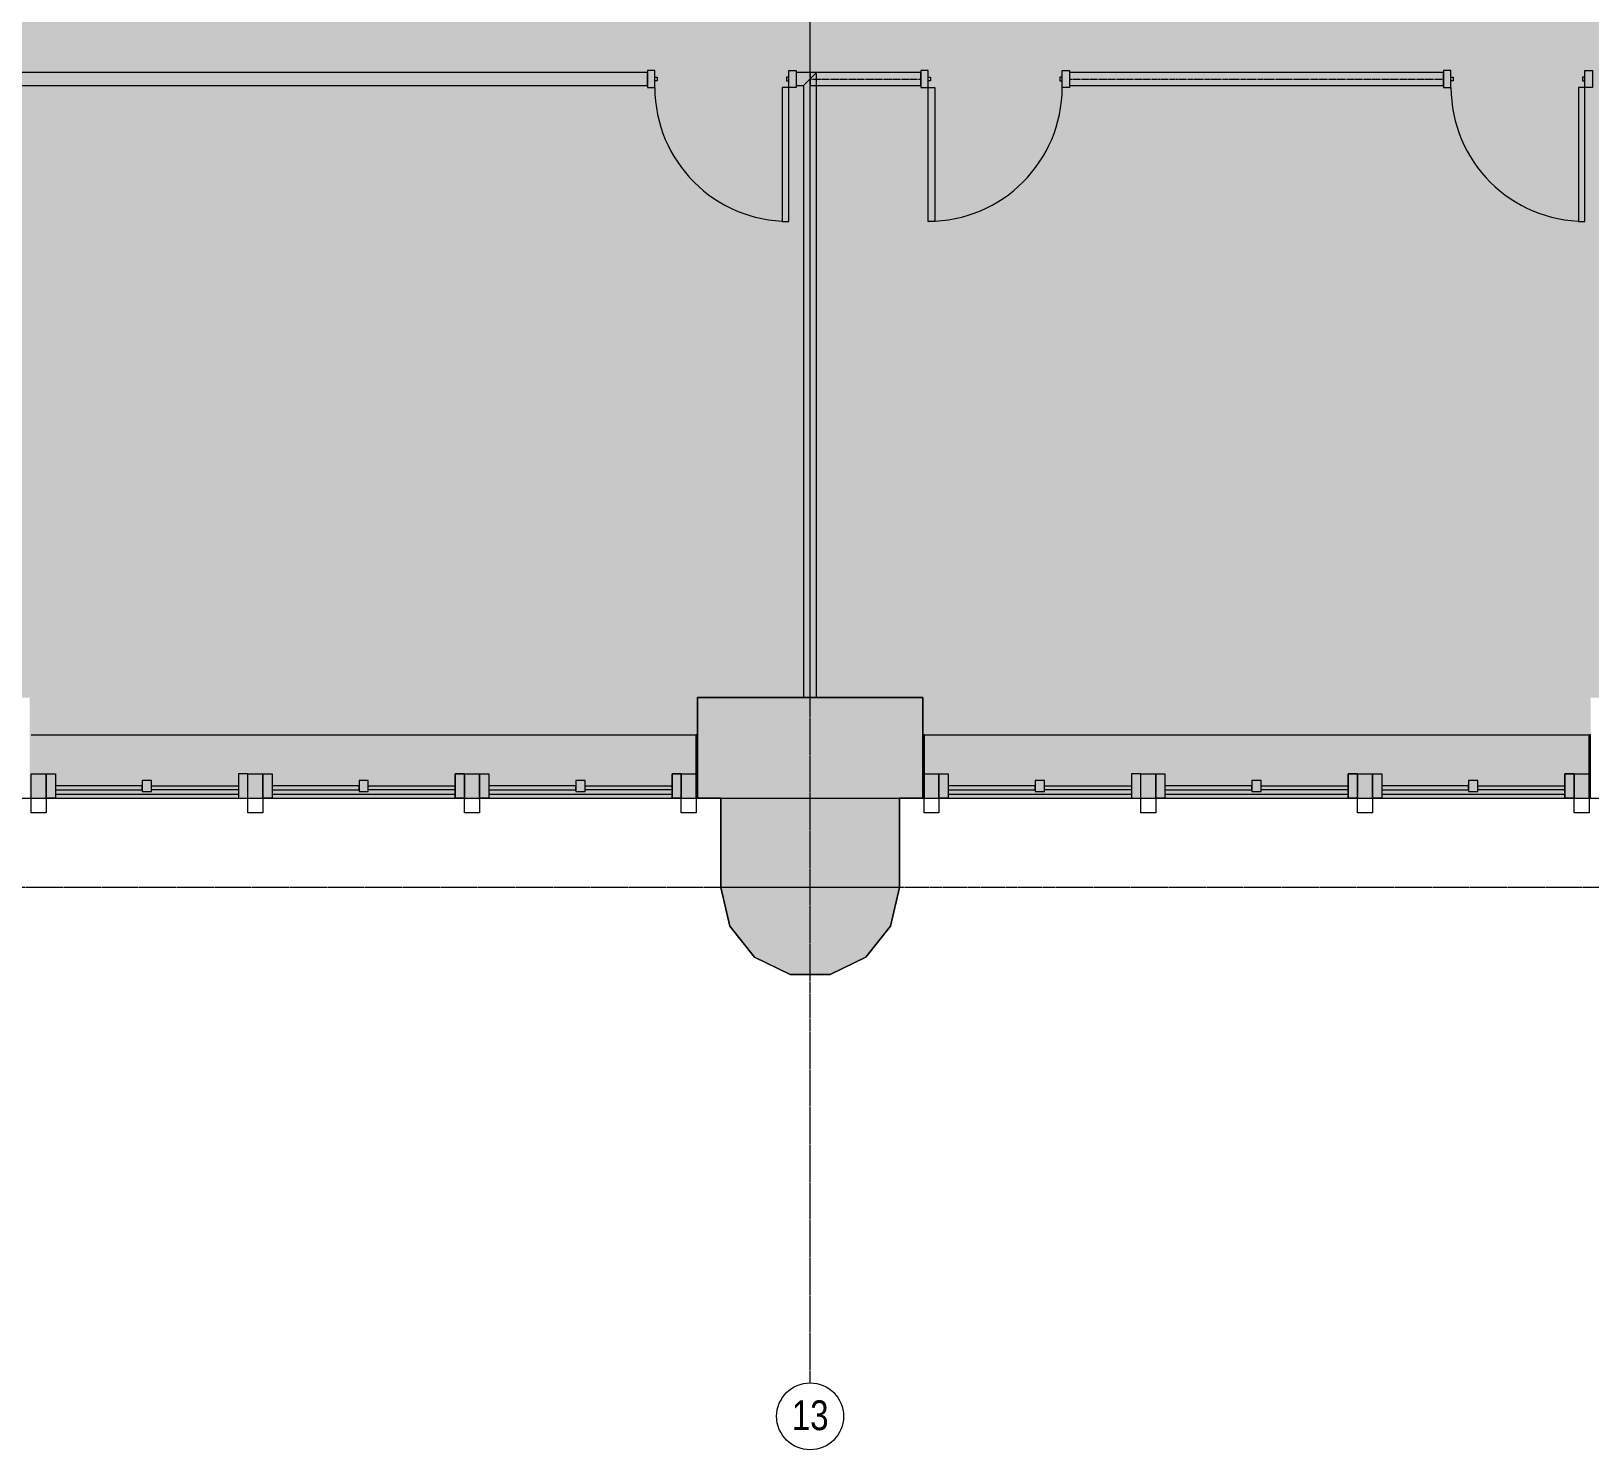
# Model space of a CAD drawing. Header units: inches. Extents: x -4451 to 2809, y -40 to 2719.
# Drawn here: x -2247.1 to -1828.2, y 237.7 to 619 of the extents above; entities that cross this region are included whole.
import ezdxf

# ---------------------------------------------------------------- set-up
doc = ezdxf.new("R2010")
doc.units = ezdxf.units.IN
doc.header["$MEASUREMENT"] = 0
for name, pattern in [('IMPORT-CENTER2', [1.6875, 1.125, -0.1875, 0.1875, -0.1875]), ('IMPORT-CENTER2 _2_', [1.125, 0.75, -0.125, 0.125, -0.125]), ('IMPORT-FENCELINE2', [2.175, 0.375, -0.15, 0, -0.15, 1.5, 0])]:
    doc.linetypes.add(name, pattern=pattern)
for name, color, linetype, lineweight in [('7th Floor_dwg', 8, 'Continuous', 9), ('A-Bldg-Patt', 7, 'Continuous', 9), ('A-DETL-GENF', 92, 'Continuous', 9), ('A-DETL-THIN', 151, 'Continuous', 9), ('A-Door-Exst', 7, 'Continuous', 9), ('A-Glaz-Bldg', 7, 'Continuous', 9), ('A-Grid', 7, 'IMPORT-CENTER2', 9), ('A-Grid-Iden', 7, 'Continuous', 9), ('A-Wall-Bldg', 7, 'Continuous', 9), ('A-Wall-Exst', 7, 'Continuous', 9), ('A-WALL-PATT', 111, 'Continuous', 18), ('core model_dwg', 8, 'Continuous', 9)]:
    doc.layers.add(name, color=color, linetype=linetype, lineweight=lineweight)
doc.styles.add('Arial', font='arial.ttf', dxfattribs={"width": 0.8, "height": 8})

# ---------------------------------------------------------------- blocks, each defined once
blk = doc.blocks.new('7th Floor_dwg-6970059-Level 07 DEMOLITION PLAN')
at = {"layer": 'A-Bldg-Patt'}
blk.add_hatch(color=256, dxfattribs=at).paths.add_polyline_path([(-2043.06, 365.5), (-2032.37, 365.5), (-2022.75, 370.13), (-2016.09, 378.48), (-2013.72, 388.9), (-2013.72, 412.9), (-2007.47, 412.9), (-2007.47, 439.9), (-2067.97, 439.9), (-2067.97, 412.9), (-2061.72, 412.9), (-2061.72, 388.9), (-2059.34, 378.48), (-2052.68, 370.13)], flags=0)
at = {"layer": 'A-Door-Exst', "flags": 128}
for points in [[(-2079.47, 608.4), (-2081.47, 608.4), (-2081.47, 603.9), (-2079.47, 603.9)], [(-2043.47, 608.4), (-2041.47, 608.4), (-2041.47, 603.9), (-2043.47, 603.9)], [(-2005.97, 608.4), (-2007.97, 608.4), (-2007.97, 603.9), (-2005.97, 603.9)], [(-1969.97, 608.4), (-1967.97, 608.4), (-1967.97, 603.9), (-1969.97, 603.9)], [(-1865.47, 608.4), (-1867.47, 608.4), (-1867.47, 603.9), (-1865.47, 603.9)], [(-1829.47, 608.4), (-1827.47, 608.4), (-1827.47, 603.9), (-1829.47, 603.9)], [(-2079.47, 606.65), (-2078.84, 606.65), (-2078.84, 605.65), (-2079.47, 605.65)], [(-2043.47, 603.9), (-2045.22, 603.9), (-2045.22, 567.9), (-2043.47, 567.9)], [(-2043.47, 606.65), (-2044.09, 606.65), (-2044.09, 605.65), (-2043.47, 605.65)], [(-2005.97, 606.65), (-2005.34, 606.65), (-2005.34, 605.65), (-2005.97, 605.65)], [(-2005.97, 603.9), (-2004.22, 603.9), (-2004.22, 567.9), (-2005.97, 567.9)], [(-1969.97, 606.65), (-1970.59, 606.65), (-1970.59, 605.65), (-1969.97, 605.65)], [(-1865.47, 606.65), (-1864.84, 606.65), (-1864.84, 605.65), (-1865.47, 605.65)], [(-1829.47, 603.9), (-1831.22, 603.9), (-1831.22, 567.9), (-1829.47, 567.9)], [(-1829.47, 606.65), (-1830.09, 606.65), (-1830.09, 605.65), (-1829.47, 605.65)]]:
    blk.add_lwpolyline(points, close=True, dxfattribs=at)
at = {"layer": 'A-Door-Exst'}
for centre, start, end in [((-2043.47, 603.9), 180, 270), ((-2005.97, 603.9), 270, 360), ((-1829.47, 603.9), 180, 270)]:
    blk.add_arc(centre, 36, start, end, dxfattribs=at)
at = {"layer": 'A-Glaz-Bldg'}
for p, q in [((-2247.09, 429.9), (-2068.34, 429.9)), ((-2007.09, 429.9), (-1828.34, 429.9)), ((-2247.09, 412.9), (-2068.34, 412.9)), ((-2240.59, 413.91), (-2191.34, 413.91)), ((-2182.34, 413.91), (-2133.09, 413.91)), ((-2124.09, 413.91), (-2074.84, 413.91)), ((-2007.09, 412.9), (-1828.34, 412.9)), ((-2000.59, 413.91), (-1951.34, 413.91)), ((-1942.34, 413.91), (-1893.09, 413.91)), ((-1884.09, 413.91), (-1834.84, 413.91))]:
    blk.add_line(p, q, dxfattribs=at)
at = {"layer": 'A-Glaz-Bldg', "flags": 128}
for points in [[(-2247.09, 419.4), (-2243.09, 419.4), (-2243.09, 408.9), (-2247.09, 408.9)], [(-2243.09, 419.4), (-2240.59, 419.4), (-2240.59, 412.9), (-2243.09, 412.9)], [(-2191.34, 419.4), (-2191.34, 412.9), (-2188.84, 412.9), (-2188.84, 419.4), (-2184.84, 419.4), (-2184.84, 408.9), (-2188.84, 408.9), (-2188.84, 419.4)], [(-2184.84, 419.4), (-2182.34, 419.4), (-2182.34, 412.9), (-2184.84, 412.9)], [(-2133.09, 419.4), (-2130.59, 419.4), (-2126.59, 419.4), (-2126.59, 408.9), (-2130.59, 408.9), (-2130.59, 419.4), (-2130.59, 412.9), (-2133.09, 412.9)], [(-2126.59, 419.4), (-2124.09, 419.4), (-2124.09, 412.9), (-2126.59, 412.9)], [(-2074.84, 419.4), (-2074.84, 412.9), (-2072.34, 412.9), (-2072.34, 419.4), (-2074.84, 419.4), (-2074.84, 412.9), (-2072.34, 412.9), (-2072.34, 419.4), (-2068.34, 419.4), (-2068.34, 408.9), (-2072.34, 408.9), (-2072.34, 419.4)], [(-2007.09, 419.4), (-2003.09, 419.4), (-2003.09, 408.9), (-2007.09, 408.9)], [(-2003.09, 419.4), (-2000.59, 419.4), (-2000.59, 412.9), (-2003.09, 412.9)], [(-1951.34, 419.4), (-1951.34, 412.9), (-1948.84, 412.9), (-1948.84, 419.4), (-1944.84, 419.4), (-1944.84, 408.9), (-1948.84, 408.9), (-1948.84, 419.4)], [(-1944.84, 419.4), (-1942.34, 419.4), (-1942.34, 412.9), (-1944.84, 412.9)], [(-1893.09, 419.4), (-1890.59, 419.4), (-1886.59, 419.4), (-1886.59, 408.9), (-1890.59, 408.9), (-1890.59, 419.4), (-1890.59, 412.9), (-1893.09, 412.9)], [(-1886.59, 419.4), (-1884.09, 419.4), (-1884.09, 412.9), (-1886.59, 412.9)], [(-1834.84, 419.4), (-1834.84, 412.9), (-1832.34, 412.9), (-1832.34, 419.4), (-1828.34, 419.4), (-1828.34, 408.9), (-1832.34, 408.9), (-1832.34, 419.4), (-1834.84, 419.4), (-1832.34, 419.4), (-1832.34, 412.9), (-1834.84, 412.9)], [(-2240.59, 415.15), (-2217.22, 415.15), (-2217.22, 416.15), (-2240.59, 416.15)], [(-2214.72, 414.65), (-2214.72, 417.65), (-2217.22, 417.65), (-2217.22, 414.65), (-2214.72, 414.65), (-2214.72, 417.65), (-2217.22, 417.65), (-2217.22, 414.65)], [(-2191.34, 415.15), (-2214.72, 415.15), (-2214.72, 416.15), (-2191.34, 416.15)], [(-2182.34, 415.15), (-2158.97, 415.15), (-2158.97, 416.15), (-2182.34, 416.15)], [(-2156.47, 414.65), (-2156.47, 417.65), (-2158.97, 417.65), (-2158.97, 414.65), (-2156.47, 414.65), (-2156.47, 417.65), (-2158.97, 417.65), (-2158.97, 414.65)], [(-2133.09, 415.15), (-2156.47, 415.15), (-2156.47, 416.15), (-2133.09, 416.15)], [(-2124.09, 415.15), (-2100.72, 415.15), (-2100.72, 416.15), (-2124.09, 416.15)], [(-2098.22, 414.65), (-2098.22, 417.65), (-2100.72, 417.65), (-2100.72, 414.65), (-2098.22, 414.65), (-2098.22, 417.65), (-2100.72, 417.65), (-2100.72, 414.65)], [(-2074.84, 415.15), (-2098.22, 415.15), (-2098.22, 416.15), (-2074.84, 416.15)], [(-2000.59, 415.15), (-1977.22, 415.15), (-1977.22, 416.15), (-2000.59, 416.15)], [(-1974.72, 414.65), (-1974.72, 417.65), (-1977.22, 417.65), (-1977.22, 414.65), (-1974.72, 414.65), (-1974.72, 417.65), (-1977.22, 417.65), (-1977.22, 414.65)], [(-1951.34, 415.15), (-1974.72, 415.15), (-1974.72, 416.15), (-1951.34, 416.15)], [(-1942.34, 415.15), (-1918.97, 415.15), (-1918.97, 416.15), (-1942.34, 416.15)], [(-1916.47, 414.65), (-1916.47, 417.65), (-1918.97, 417.65), (-1918.97, 414.65), (-1916.47, 414.65), (-1916.47, 417.65), (-1918.97, 417.65), (-1918.97, 414.65)], [(-1893.09, 415.15), (-1916.47, 415.15), (-1916.47, 416.15), (-1893.09, 416.15)], [(-1884.09, 415.15), (-1860.72, 415.15), (-1860.72, 416.15), (-1884.09, 416.15)], [(-1858.22, 414.65), (-1858.22, 417.65), (-1860.72, 417.65), (-1860.72, 414.65), (-1858.22, 414.65), (-1858.22, 417.65), (-1860.72, 417.65), (-1860.72, 414.65)], [(-1834.84, 415.15), (-1858.22, 415.15), (-1858.22, 416.15), (-1834.84, 416.15)]]:
    blk.add_lwpolyline(points, close=True, dxfattribs=at)
at = {"layer": 'A-Grid'}
for p, q in [((-2037.72, 439.9), (-2037.72, 778.9)), ((-2037.72, 365.5), (-2037.72, 439.9)), ((-2061.72, 388.9), (-2253.72, 388.9)), ((-2013.72, 388.9), (-2061.72, 388.9)), ((-1821.72, 388.9), (-2013.72, 388.9)), ((-2037.72, 255.74), (-2037.72, 365.5))]:
    blk.add_line(p, q, dxfattribs=at)
at = {"layer": 'A-Grid-Iden'}
blk.add_circle((-2037.72, 246.74), 9, dxfattribs=at)
at = {"layer": 'A-Wall-Bldg'}
for p, q in [((-2007.47, 439.9), (-2067.97, 439.9)), ((-2067.97, 439.9), (-2067.97, 412.9)), ((-2067.97, 412.9), (-2067.97, 439.9)), ((-2067.97, 439.9), (-2007.47, 439.9)), ((-2007.47, 439.9), (-2007.47, 412.9)), ((-2067.97, 429.9), (-2068.34, 429.9)), ((-2067.97, 412.9), (-2067.97, 429.9)), ((-2007.47, 429.9), (-2007.47, 412.9)), ((-1827.97, 429.9), (-1828.34, 429.9)), ((-2067.97, 412.9), (-2061.72, 412.9)), ((-2061.72, 412.9), (-2067.97, 412.9)), ((-2061.72, 412.9), (-2061.72, 388.9)), ((-2061.72, 388.9), (-2061.72, 412.9)), ((-2013.72, 388.9), (-2013.72, 412.9)), ((-2013.72, 412.9), (-2007.47, 412.9)), ((-2007.47, 412.9), (-2013.72, 412.9)), ((-2013.72, 412.9), (-2013.72, 388.9)), ((-2007.47, 412.9), (-2007.09, 412.9)), ((-2059.34, 378.48), (-2061.72, 388.9)), ((-2016.09, 378.48), (-2013.72, 388.9)), ((-2013.72, 388.9), (-2016.09, 378.48)), ((-2052.68, 370.13), (-2059.34, 378.48)), ((-2059.34, 378.48), (-2052.68, 370.13)), ((-2022.75, 370.13), (-2016.09, 378.48)), ((-2043.06, 365.5), (-2052.68, 370.13)), ((-2052.68, 370.13), (-2043.06, 365.5)), ((-2022.75, 370.13), (-2032.37, 365.5)), ((-2032.37, 365.5), (-2022.75, 370.13)), ((-2032.37, 365.5), (-2043.06, 365.5)), ((-2043.06, 365.5), (-2032.37, 365.5))]:
    blk.add_line(p, q, dxfattribs=at)
at = {"layer": 'A-Wall-Bldg', "flags": 128}
blk.add_lwpolyline([(-2013.72, 388.9), (-2016.09, 378.48), (-2022.75, 370.13), (-2032.37, 365.5), (-2043.06, 365.5), (-2052.68, 370.13), (-2059.34, 378.48), (-2061.72, 388.9), (-2061.72, 412.9), (-2067.97, 412.9), (-2067.97, 439.9), (-2007.47, 439.9), (-2007.47, 412.9), (-2013.72, 412.9)], close=True, dxfattribs=at)
for points in [[(-2007.47, 412.9), (-2007.47, 439.9), (-2067.97, 439.9), (-2067.97, 412.9), (-2061.72, 412.9), (-2061.72, 388.9), (-2059.34, 378.48)], [(-2016.09, 378.48), (-2013.72, 388.9), (-2013.72, 412.9), (-2007.47, 412.9), (-2007.47, 439.9)], [(-2068.34, 429.9), (-2068.34, 412.9), (-2067.97, 412.9)], [(-2007.09, 412.9), (-2007.09, 429.9), (-2007.47, 429.9)], [(-1828.34, 429.9), (-1828.34, 412.9), (-1827.97, 412.9)], [(-2061.72, 388.9), (-2059.34, 378.48), (-2052.68, 370.13), (-2043.06, 365.5), (-2032.37, 365.5), (-2022.75, 370.13), (-2016.09, 378.48), (-2022.75, 370.13)]]:
    blk.add_lwpolyline(points, dxfattribs=at)
at = {"layer": 'A-Wall-Exst'}
blk.add_line((-2039.47, 439.9), (-2035.97, 439.9), dxfattribs=at)
at = {"layer": 'A-Wall-Exst', "flags": 128}
for points in [[(-2275.97, 439.9), (-2275.97, 604.4), (-2081.47, 604.4), (-2081.47, 607.9), (-2277.72, 607.9), (-2353.97, 607.9), (-2353.97, 604.4), (-2279.47, 604.4), (-2279.47, 439.9)], [(-2035.97, 439.9), (-2035.97, 607.9), (-2041.47, 607.9), (-2041.47, 604.4), (-2039.47, 604.4), (-2039.47, 439.9)]]:
    blk.add_lwpolyline(points, dxfattribs=at)
for points in [[(-2037.72, 607.9), (-2037.72, 604.4), (-2007.97, 604.4), (-2007.97, 607.9)], [(-1967.97, 607.9), (-1967.97, 604.4), (-1867.47, 604.4), (-1867.47, 607.9)]]:
    blk.add_lwpolyline(points, close=True, dxfattribs=at)
at = {"layer": 'A-WALL-PATT', "color": 7, "lineweight": 9}
for p, q in [((-2041.47, 607.9), (-2041.47, 604.4)), ((-2039.47, 439.9), (-2035.97, 439.9)), ((-2068.34, 429.9), (-2068.34, 412.9)), ((-2067.97, 429.9), (-2067.97, 412.9)), ((-2007.47, 429.9), (-2007.47, 412.9)), ((-2007.09, 429.9), (-2007.09, 412.9)), ((-1828.34, 429.9), (-1828.34, 412.9))]:
    blk.add_line(p, q, dxfattribs=at)
at = {"layer": 'A-WALL-PATT', "color": 7, "linetype": 'IMPORT-FENCELINE2', "lineweight": 9}
for p, q in [((-2037.72, 606.15), (-2007.97, 606.15)), ((-1967.97, 606.15), (-1867.47, 606.15))]:
    blk.add_line(p, q, dxfattribs=at)
at = {"layer": 'A-WALL-PATT', "color": 7, "lineweight": 9, "flags": 128}
blk.add_lwpolyline([(-2081.47, 607.9), (-2081.47, 605.27), (-2081.47, 604.4)], dxfattribs=at)
blk.add_lwpolyline([(-2035.97, 607.9), (-2039.47, 604.4)], close=True, dxfattribs=at)
at = {"layer": 'A-Grid-Iden', "insert": (-2037.72, 251.03), "char_height": 8, "width": 11.7526, "attachment_point": 2, "line_spacing_factor": 0.941778, "style": 'Arial'}
blk.add_mtext('13', dxfattribs=at)
blk = doc.blocks.new('core model_dwg_1300 Eye - 5th Floor-6996771-Level 07 DEMOLITION PLAN')
at = {"layer": 'A-Glaz-Bldg'}
for p, q in [((-2247.09, 429.9), (-2068.34, 429.9)), ((-2007.09, 429.9), (-1828.34, 429.9)), ((-2247.09, 412.9), (-2068.34, 412.9)), ((-2240.59, 413.91), (-2191.34, 413.91)), ((-2182.34, 413.91), (-2133.09, 413.91)), ((-2124.09, 413.91), (-2074.84, 413.91)), ((-2007.09, 412.9), (-1828.34, 412.9)), ((-2000.59, 413.91), (-1951.34, 413.91)), ((-1942.34, 413.91), (-1893.09, 413.91)), ((-1884.09, 413.91), (-1834.84, 413.91))]:
    blk.add_line(p, q, dxfattribs=at)
at = {"layer": 'A-Glaz-Bldg', "flags": 128}
for points in [[(-2247.09, 419.4), (-2243.09, 419.4), (-2243.09, 408.9), (-2247.09, 408.9)], [(-2243.09, 419.4), (-2240.59, 419.4), (-2240.59, 412.9), (-2243.09, 412.9)], [(-2191.34, 419.4), (-2191.34, 412.9), (-2188.84, 412.9), (-2188.84, 419.4), (-2184.84, 419.4), (-2184.84, 408.9), (-2188.84, 408.9), (-2188.84, 419.4)], [(-2184.84, 419.4), (-2182.34, 419.4), (-2182.34, 412.9), (-2184.84, 412.9)], [(-2133.09, 419.4), (-2133.09, 412.9), (-2130.59, 412.9), (-2130.59, 419.4), (-2126.59, 419.4), (-2126.59, 408.9), (-2130.59, 408.9), (-2130.59, 419.4)], [(-2126.59, 419.4), (-2124.09, 419.4), (-2124.09, 412.9), (-2126.59, 412.9)], [(-2074.84, 419.4), (-2074.84, 412.9), (-2072.34, 412.9), (-2072.34, 419.4), (-2068.34, 419.4), (-2068.34, 408.9), (-2072.34, 408.9), (-2072.34, 419.4), (-2074.84, 419.4), (-2072.34, 419.4), (-2072.34, 412.9), (-2074.84, 412.9)], [(-2007.09, 419.4), (-2003.09, 419.4), (-2003.09, 408.9), (-2007.09, 408.9)], [(-2003.09, 419.4), (-2000.59, 419.4), (-2000.59, 412.9), (-2003.09, 412.9)], [(-1951.34, 419.4), (-1951.34, 412.9), (-1948.84, 412.9), (-1948.84, 419.4), (-1944.84, 419.4), (-1944.84, 408.9), (-1948.84, 408.9), (-1948.84, 419.4)], [(-1944.84, 419.4), (-1942.34, 419.4), (-1942.34, 412.9), (-1944.84, 412.9)], [(-1893.09, 419.4), (-1893.09, 412.9), (-1890.59, 412.9), (-1890.59, 419.4), (-1886.59, 419.4), (-1886.59, 408.9), (-1890.59, 408.9), (-1890.59, 419.4)], [(-1886.59, 419.4), (-1884.09, 419.4), (-1884.09, 412.9), (-1886.59, 412.9)], [(-1834.84, 419.4), (-1834.84, 412.9), (-1832.34, 412.9), (-1832.34, 419.4), (-1828.34, 419.4), (-1828.34, 408.9), (-1832.34, 408.9), (-1832.34, 419.4), (-1834.84, 419.4), (-1832.34, 419.4), (-1832.34, 412.9), (-1834.84, 412.9)], [(-2240.59, 415.15), (-2217.22, 415.15), (-2217.22, 416.15), (-2240.59, 416.15)], [(-2214.72, 414.65), (-2214.72, 417.65), (-2217.22, 417.65), (-2217.22, 414.65), (-2214.72, 414.65), (-2214.72, 417.65), (-2217.22, 417.65), (-2217.22, 414.65)], [(-2191.34, 415.15), (-2214.72, 415.15), (-2214.72, 416.15), (-2191.34, 416.15)], [(-2182.34, 415.15), (-2158.97, 415.15), (-2158.97, 416.15), (-2182.34, 416.15)], [(-2156.47, 414.65), (-2156.47, 417.65), (-2158.97, 417.65), (-2158.97, 414.65), (-2156.47, 414.65), (-2156.47, 417.65), (-2158.97, 417.65), (-2158.97, 414.65)], [(-2133.09, 415.15), (-2156.47, 415.15), (-2156.47, 416.15), (-2133.09, 416.15)], [(-2124.09, 415.15), (-2100.72, 415.15), (-2100.72, 416.15), (-2124.09, 416.15)], [(-2098.22, 414.65), (-2098.22, 417.65), (-2100.72, 417.65), (-2100.72, 414.65), (-2098.22, 414.65), (-2098.22, 417.65), (-2100.72, 417.65), (-2100.72, 414.65)], [(-2074.84, 415.15), (-2098.22, 415.15), (-2098.22, 416.15), (-2074.84, 416.15)], [(-2000.59, 415.15), (-1977.22, 415.15), (-1977.22, 416.15), (-2000.59, 416.15)], [(-1974.72, 414.65), (-1974.72, 417.65), (-1977.22, 417.65), (-1977.22, 414.65), (-1974.72, 414.65), (-1974.72, 417.65), (-1977.22, 417.65), (-1977.22, 414.65)], [(-1951.34, 415.15), (-1974.72, 415.15), (-1974.72, 416.15), (-1951.34, 416.15)], [(-1942.34, 415.15), (-1918.97, 415.15), (-1918.97, 416.15), (-1942.34, 416.15)], [(-1916.47, 414.65), (-1916.47, 417.65), (-1918.97, 417.65), (-1918.97, 414.65), (-1916.47, 414.65), (-1916.47, 417.65), (-1918.97, 417.65), (-1918.97, 414.65)], [(-1893.09, 415.15), (-1916.47, 415.15), (-1916.47, 416.15), (-1893.09, 416.15)], [(-1884.09, 415.15), (-1860.72, 415.15), (-1860.72, 416.15), (-1884.09, 416.15)], [(-1858.22, 414.65), (-1858.22, 417.65), (-1860.72, 417.65), (-1860.72, 414.65), (-1858.22, 414.65), (-1858.22, 417.65), (-1860.72, 417.65), (-1860.72, 414.65)], [(-1834.84, 415.15), (-1858.22, 415.15), (-1858.22, 416.15), (-1834.84, 416.15)]]:
    blk.add_lwpolyline(points, close=True, dxfattribs=at)
at = {"layer": 'A-Grid', "linetype": 'IMPORT-CENTER2 _2_'}
for p, q in [((-2037.72, 255.74), (-2037.72, 778.9)), ((-10.97, 388.9), (-3725.57, 388.9))]:
    blk.add_line(p, q, dxfattribs=at)
at = {"layer": 'A-Grid-Iden'}
blk.add_circle((-2037.72, 246.74), 9, dxfattribs=at)
at = {"layer": 'A-Wall-Bldg'}
for p, q in [((-2067.97, 412.9), (-2067.97, 439.9)), ((-2007.47, 439.9), (-2067.97, 439.9)), ((-2007.47, 439.9), (-2007.47, 412.9)), ((-2067.97, 412.9), (-2061.72, 412.9)), ((-2061.72, 388.9), (-2061.72, 412.9)), ((-2013.72, 388.9), (-2013.72, 412.9)), ((-2013.72, 412.9), (-2007.47, 412.9)), ((-2007.47, 412.9), (-2013.72, 412.9)), ((-2016.09, 378.48), (-2013.72, 388.9)), ((-2022.75, 370.13), (-2016.09, 378.48)), ((-2032.37, 365.5), (-2022.75, 370.13)), ((-2022.75, 370.13), (-2032.37, 365.5)), ((-2032.37, 365.5), (-2043.06, 365.5))]:
    blk.add_line(p, q, dxfattribs=at)
at = {"layer": 'A-Wall-Bldg', "flags": 128}
for points in [[(-2067.97, 439.9), (-2007.47, 439.9), (-2007.47, 412.9)], [(-2061.72, 412.9), (-2067.97, 412.9), (-2067.97, 439.9)], [(-2052.68, 370.13), (-2059.34, 378.48), (-2061.72, 388.9), (-2061.72, 412.9)], [(-2013.72, 412.9), (-2013.72, 388.9), (-2016.09, 378.48), (-2022.75, 370.13)], [(-2061.72, 388.9), (-2059.34, 378.48), (-2052.68, 370.13), (-2043.06, 365.5)], [(-2032.37, 365.5), (-2043.06, 365.5), (-2052.68, 370.13)]]:
    blk.add_lwpolyline(points, dxfattribs=at)
for points in [[(-2068.34, 429.9), (-2068.34, 412.9), (-2067.97, 412.9), (-2067.97, 429.9)], [(-2007.09, 412.9), (-2007.09, 429.9), (-2007.47, 429.9), (-2007.47, 412.9)], [(-1828.34, 429.9), (-1828.34, 412.9), (-1827.97, 412.9), (-1827.97, 429.9)]]:
    blk.add_lwpolyline(points, close=True, dxfattribs=at)
at = {"layer": 'A-WALL-PATT', "color": 7, "lineweight": 9}
for p, q in [((-2068.34, 412.9), (-2068.34, 429.9)), ((-2067.97, 429.9), (-2067.97, 412.9)), ((-2007.47, 412.9), (-2007.47, 429.9)), ((-2007.09, 429.9), (-2007.09, 412.9)), ((-1828.34, 412.9), (-1828.34, 429.9))]:
    blk.add_line(p, q, dxfattribs=at)
at = {"layer": 'A-Grid-Iden', "insert": (-2037.72, 251.03), "char_height": 8, "width": 11.7526, "attachment_point": 2, "line_spacing_factor": 0.941778, "style": 'Arial'}
blk.add_mtext('13', dxfattribs=at)
blk = doc.blocks.new('core model_dwg-6996768-Level 07 DEMOLITION PLAN')
blk.add_blockref('core model_dwg_1300 Eye - 5th Floor-6996771-Level 07 DEMOLITION PLAN', (0, 0))

msp = doc.modelspace()

# ---------------------------------------------------------------- hatches: boundary and pattern name
at = {"layer": 'A-DETL-GENF'}
h = msp.add_hatch(color=9, dxfattribs=at)
h.paths.add_polyline_path([(-46.99, 364.9), (17.53, 364.9), (17.53, 682.08), (1.53, 682.08), (1.53, 699.9), (-11.09, 699.9), (-11.09, 723.9), (1.53, 723.9), (1.53, 741.71), (17.53, 741.71), (17.53, 1043.71), (-295.09, 1043.71), (-295.09, 1026.58), (-295.24, 1026.23), (-295.59, 1026.08), (-336.59, 1026.08), (-336.59, 1010.58), (-367.41, 1010.58), (-367.41, 1041.58), (-352.09, 1041.58), (-352.09, 1083.08), (-334.47, 1083.08), (-334.47, 1325.08), (-350.47, 1325.08), (-350.47, 1342.9), (-363.09, 1342.9), (-363.09, 1366.9), (-350.47, 1366.9), (-350.47, 1384.71), (-334.47, 1384.71), (-334.47, 1685.08), (-350.47, 1685.08), (-350.47, 1702.9), (-363.09, 1702.9), (-363.09, 1726.9), (-350.47, 1726.9), (-350.47, 1744.71), (-334.47, 1744.71), (-334.47, 2045.08), (-350.47, 2045.08), (-350.47, 2067.08), (-364.09, 2067.08), (-364.09, 2080.71), (-387.53, 2080.71), (-387.53, 2096.71), (-687.9, 2096.71), (-687.9, 1934.23), (-653.72, 1934.23), (-653.72, 1008.9), (-717.72, 1008.9), (-717.72, 1012.9), (-657.72, 1012.9), (-657.72, 1930.23), (-691.9, 1930.23), (-691.9, 2080.71), (-705.72, 2080.71), (-705.72, 2068.08), (-729.72, 2068.08), (-729.72, 2080.71), (-747.53, 2080.71), (-747.53, 2096.71), (-1047.9, 2096.71), (-1047.9, 2080.71), (-1065.72, 2080.71), (-1065.72, 2068.08), (-1089.72, 2068.08), (-1089.72, 2080.71), (-1107.53, 2080.71), (-1107.53, 2096.71), (-1414.47, 2096.71), (-1414.47, 2080.71), (-1437.9, 2080.71), (-1437.9, 2061.08), (-1467.53, 2061.08), (-1467.53, 1854.9), (-2127.9, 1854.9), (-2127.9, 2061.08), (-2157.53, 2061.08), (-2157.53, 2080.71), (-2180.97, 2080.71), (-2180.97, 2096.71), (-2487.9, 2096.71), (-2487.9, 2080.71), (-2505.72, 2080.71), (-2505.72, 2068.08), (-2529.72, 2068.08), (-2529.72, 2080.71), (-2547.53, 2080.71), (-2547.53, 2096.71), (-2860.09, 2096.71), (-2860.09, 2260.21), (-3613.29, 2260.21), (-3613.29, 1886.27), (-3565.29, 1886.27), (-3565.29, 1702.15), (-3538.29, 1702.15), (-3538.29, 1641.65), (-3565.29, 1641.65), (-3565.29, 1462.15), (-3538.29, 1462.15), (-3538.29, 1401.65), (-3565.29, 1401.65), (-3565.29, 1222.15), (-3538.29, 1222.15), (-3538.29, 1161.65), (-3565.29, 1161.65), (-3565.29, 982.15), (-3538.29, 982.15), (-3538.29, 921.65), (-3565.29, 921.65), (-3565.29, 737.52), (-3613.29, 737.52), (-3613.29, 364.9), (-3212.09, 364.9), (-3212.09, 412.9), (-3027.97, 412.9), (-3027.97, 439.9), (-2967.47, 439.9), (-2967.47, 412.9), (-2787.97, 412.9), (-2787.97, 439.9), (-2727.47, 439.9), (-2727.47, 412.9), (-2547.97, 412.9), (-2547.97, 439.9), (-2487.47, 439.9), (-2487.47, 412.9), (-2307.97, 412.9), (-2307.97, 439.9), (-2247.47, 439.9), (-2247.47, 412.9), (-2067.97, 412.9), (-2067.97, 439.9), (-2007.47, 439.9), (-2007.47, 412.9), (-1827.97, 412.9), (-1827.97, 439.9), (-1767.47, 439.9), (-1767.47, 412.9), (-1587.97, 412.9), (-1587.97, 439.9), (-1527.47, 439.9), (-1527.47, 412.9), (-1347.97, 412.9), (-1347.97, 439.9), (-1287.47, 439.9), (-1287.47, 412.9), (-1107.97, 412.9), (-1107.97, 439.9), (-1047.47, 439.9), (-1047.47, 412.9), (-867.97, 412.9), (-867.97, 439.9), (-807.47, 439.9), (-807.47, 412.9), (-627.97, 412.9), (-627.97, 439.9), (-567.47, 439.9), (-567.47, 412.9), (-383.34, 412.9), (-383.34, 364.9), (-48.49, 364.9)], flags=0)
h.paths.add_polyline_path([(-3584.77, 369.4), (-3608.77, 369.4), (-3608.77, 393.4), (-3584.77, 393.4), (-3584.77, 378.52)], flags=0)
h.paths.add_polyline_path([(-10.97, 376.27), (-10.97, 400.27), (13.03, 400.27), (13.03, 376.27)], flags=0)
h.paths.add_polyline_path([(-345.72, 378.52), (-369.72, 378.52), (-369.72, 429.9), (-345.72, 429.9), (-345.72, 408.39)], flags=0)
h.paths.add_polyline_path([(-3249.72, 378.52), (-3249.72, 429.9), (-3225.72, 429.9), (-3225.72, 378.52)], flags=0)
h.paths.add_polyline_path([(-3599.66, 699.9), (-3599.66, 723.9), (-3548.29, 723.9), (-3548.29, 699.9), (-3570.14, 699.9)], flags=0)
h.paths.add_polyline_path([(-345.72, 778.9), (-369.72, 778.9), (-369.72, 802.9), (-345.72, 802.9)], flags=0)
h.paths.add_polyline_path([(-1799.72, 778.9), (-1809.72, 778.9), (-1809.72, 802.9), (-1785.72, 802.9), (-1785.72, 778.9), (-1795.72, 778.9)], flags=0)
h.paths.add_polyline_path([(-1569.72, 778.9), (-1569.72, 802.9), (-1545.72, 802.9), (-1545.72, 778.9)], flags=0)
h.paths.add_polyline_path([(-2517.72, 778.9), (-2541.72, 778.9), (-2541.72, 802.9), (-2517.72, 802.9)], flags=0)
h.paths.add_polyline_path([(-2877.72, 778.9), (-2877.72, 802.9), (-2853.72, 802.9), (-2853.72, 778.9)], flags=0)
h.paths.add_polyline_path([(-2049.72, 778.9), (-2049.72, 802.9), (-2025.72, 802.9), (-2025.72, 778.9)], flags=0)
h.paths.add_polyline_path([(-741.72, 778.9), (-741.72, 802.9), (-717.72, 802.9), (-717.72, 778.9)], flags=0)
h.paths.add_polyline_path([(-1321.72, 778.9), (-1321.72, 802.9), (-1297.72, 802.9), (-1297.72, 778.9)], flags=0)
h.paths.add_polyline_path([(-2297.72, 778.9), (-2297.72, 802.9), (-2273.72, 802.9), (-2273.72, 778.9)], flags=0)
h.paths.add_polyline_path([(-1053.72, 778.9), (-1077.72, 778.9), (-1077.72, 802.9), (-1053.72, 802.9)], flags=0)
h.paths.add_polyline_path([(-3211.97, 778.9), (-3211.97, 802.9), (-3187.97, 802.9), (-3187.97, 778.9)], flags=0)
h.paths.add_polyline_path([(-2541.72, 941.4), (-2877.72, 941.4), (-2877.72, 1015.27), (-2878.47, 1015.27), (-2878.47, 1016.77), (-2876.97, 1016.77), (-2876.97, 1017.27), (-2875.47, 1017.27), (-2875.47, 1016.77), (-2873.47, 1016.77), (-2873.47, 1015.27), (-2874.22, 1015.27), (-2874.22, 1012.9), (-2850.22, 1012.9), (-2850.22, 988.9), (-2874.22, 988.9), (-2874.22, 944.9), (-2748.22, 944.9), (-2748.22, 1072.9), (-2874.22, 1072.9), (-2874.22, 1054.52), (-2873.47, 1054.52), (-2873.47, 1053.02), (-2875.47, 1053.02), (-2875.47, 1052.52), (-2876.97, 1052.52), (-2876.97, 1053.02), (-2878.47, 1053.02), (-2878.47, 1054.52), (-2877.72, 1054.52), (-2877.72, 1080.9), (-2517.72, 1080.9), (-2517.72, 941.4), (-2529.72, 941.4)], flags=0)
h.paths.add_polyline_path([(-2541.72, 944.9), (-2529.72, 944.9), (-2529.72, 967.9), (-2532.47, 967.9), (-2532.47, 972.4), (-2735.97, 972.4), (-2735.97, 945.15), (-2736.22, 945.15), (-2736.22, 944.9), (-2735.97, 944.9)], flags=0)
h.paths.add_polyline_path([(-847.22, 945.15), (-859.47, 945.15), (-859.47, 981.15), (-847.22, 981.15), (-847.22, 955.77)], flags=0)
h.paths.add_polyline_path([(-1075.22, 967.9), (-1075.22, 1003.9), (-1062.97, 1003.9), (-1062.97, 967.9)], flags=0)
h.paths.add_polyline_path([(-2532.47, 975.9), (-2532.47, 1003.9), (-2529.72, 1003.9), (-2529.72, 1042.4), (-2532.47, 1042.4), (-2532.47, 1072.9), (-2735.97, 1072.9), (-2735.97, 1036.9), (-2736.22, 1036.9), (-2736.22, 981.15), (-2735.97, 981.15), (-2735.97, 975.9), (-2693.6, 975.9)], flags=0)
h.paths.add_polyline_path([(-745.22, 988.9), (-745.22, 1012.9), (-721.22, 1012.9), (-721.22, 988.9)], flags=0)
h.paths.add_polyline_path([(-1321.72, 1012.9), (-1321.72, 1018.9), (-1329.72, 1018.9), (-1329.72, 1038.9), (-1545.72, 1038.9), (-1545.72, 1018.9), (-1569.72, 1018.9), (-1569.72, 1038.9), (-1785.72, 1038.9), (-1785.72, 1018.9), (-1809.72, 1018.9), (-1809.72, 1042.9), (-1799.72, 1042.9), (-1799.72, 1402.9), (-1809.72, 1402.9), (-1809.72, 1426.9), (-1799.72, 1426.9), (-1799.72, 1790.9), (-1795.72, 1790.9), (-1795.72, 1426.9), (-1785.72, 1426.9), (-1785.72, 1402.9), (-1795.72, 1402.9), (-1795.72, 1042.9), (-1141.72, 1042.9), (-1141.72, 1119.4), (-1137.72, 1119.4), (-1137.72, 1038.9), (-1305.72, 1038.9), (-1305.72, 1036.9), (-1297.72, 1036.9), (-1297.72, 1012.9), (-1305.72, 1012.9)], flags=0)
h.paths.add_polyline_path([(-1.41, 1013.9), (-10.97, 1013.9), (-10.97, 1037.9), (13.03, 1037.9), (13.03, 1013.9), (1.53, 1013.9)], flags=0)
h.paths.add_polyline_path([(-2289.72, 1018.9), (-2289.72, 1042.9), (-2265.72, 1042.9), (-2265.72, 1018.9), (-2273.72, 1018.9)], flags=0)
h.paths.add_polyline_path([(-2049.72, 1018.9), (-2049.72, 1042.9), (-2025.72, 1042.9), (-2025.72, 1018.9)], flags=0)
h.paths.add_polyline_path([(-3187.97, 1018.9), (-3211.97, 1018.9), (-3211.97, 1042.9), (-3187.97, 1042.9)], flags=0)
h.paths.add_polyline_path([(-859.47, 1036.9), (-859.47, 1072.9), (-847.22, 1072.9), (-847.22, 1036.9)], flags=0)
h.paths.add_polyline_path([(-1075.22, 1042.4), (-1075.22, 1078.4), (-1062.97, 1078.4), (-1062.97, 1042.4)], flags=0)
h.paths.add_polyline_path([(-1141.72, 1182.4), (-1141.72, 1457.9), (-1137.72, 1457.9), (-1137.72, 1182.4)], flags=0)
h.paths.add_polyline_path([(-823.98, 1220.9), (-1077.72, 1220.9), (-1077.72, 1353.94), (-1078.47, 1353.94), (-1078.47, 1355.44), (-1076.97, 1355.44), (-1076.97, 1355.94), (-1075.47, 1355.94), (-1075.47, 1355.44), (-1068.97, 1355.44), (-1068.97, 1353.94), (-1069.72, 1353.94), (-1069.72, 1325.9), (-987.72, 1325.9), (-987.72, 1403.82), (-994.28, 1403.82), (-994.28, 1403.07), (-995.78, 1403.07), (-995.78, 1404.57), (-996.28, 1404.57), (-996.28, 1406.57), (-995.78, 1406.57), (-995.78, 1408.07), (-994.28, 1408.07), (-994.28, 1407.32), (-987.72, 1407.32), (-987.72, 1429.9), (-1051.22, 1429.9), (-1051.22, 1407.32), (-1045.65, 1407.32), (-1045.65, 1408.07), (-1044.15, 1408.07), (-1044.15, 1406.57), (-1043.65, 1406.57), (-1043.65, 1404.57), (-1044.15, 1404.57), (-1044.15, 1403.07), (-1045.65, 1403.07), (-1045.65, 1403.82), (-1069.72, 1403.82), (-1069.72, 1393.19), (-1068.97, 1393.19), (-1068.97, 1391.69), (-1075.47, 1391.69), (-1075.47, 1391.19), (-1076.97, 1391.19), (-1076.97, 1391.69), (-1078.47, 1391.69), (-1078.47, 1393.19), (-1077.72, 1393.19), (-1077.72, 1478.27), (-1078.47, 1478.27), (-1078.47, 1479.77), (-1071.97, 1479.77), (-1071.97, 1480.27), (-1070.47, 1480.27), (-1070.47, 1479.77), (-1068.97, 1479.77), (-1068.97, 1478.27), (-1069.72, 1478.27), (-1069.72, 1433.4), (-901.83, 1433.4), (-901.83, 1521.9), (-1069.72, 1521.9), (-1069.72, 1517.52), (-1068.97, 1517.52), (-1068.97, 1516.02), (-1070.47, 1516.02), (-1070.47, 1515.52), (-1071.97, 1515.52), (-1071.97, 1516.02), (-1078.47, 1516.02), (-1078.47, 1517.52), (-1077.72, 1517.52), (-1077.72, 1577.4), (-1078.08, 1577.4), (-1078.08, 1708.15), (-1077.72, 1708.15), (-1077.72, 1762.15), (-1069.72, 1762.15), (-1069.72, 1744.15), (-1062.97, 1744.15), (-1062.97, 1708.15), (-732.47, 1708.15), (-732.47, 1744.15), (-720.22, 1744.15), (-720.22, 1708.15), (-717.72, 1708.15), (-717.72, 1696.15), (-714.97, 1696.15), (-714.97, 1692.27), (-714.22, 1692.27), (-714.22, 1690.77), (-717.72, 1690.77), (-717.72, 1654.52), (-714.22, 1654.52), (-714.22, 1653.02), (-714.97, 1653.02), (-714.97, 1613.77), (-714.22, 1613.77), (-714.22, 1612.27), (-717.72, 1612.27), (-717.72, 1576.02), (-714.22, 1576.02), (-714.22, 1574.52), (-714.97, 1574.52), (-714.97, 1536.9), (-717.72, 1536.9), (-717.72, 1429.9), (-733.72, 1429.9), (-733.72, 1387.9), (-717.72, 1387.9), (-717.72, 1380.77), (-716.97, 1380.77), (-716.97, 1379.27), (-718.47, 1379.27), (-718.47, 1378.77), (-719.97, 1378.77), (-719.97, 1379.27), (-721.97, 1379.27), (-721.97, 1380.77), (-721.22, 1380.77), (-721.22, 1384.4), (-752.72, 1384.4), (-752.72, 1348.4), (-721.22, 1348.4), (-721.22, 1352.9), (-717.72, 1352.9), (-717.72, 1272.52), (-716.97, 1272.52), (-716.97, 1271.02), (-718.97, 1271.02), (-718.97, 1270.52), (-720.47, 1270.52), (-720.47, 1271.02), (-721.97, 1271.02), (-721.97, 1272.52), (-721.22, 1272.52), (-721.22, 1275.15), (-756.22, 1275.15), (-756.22, 1420.4), (-847.22, 1420.4), (-847.22, 1228.9), (-721.22, 1228.9), (-721.22, 1233.27), (-721.97, 1233.27), (-721.97, 1234.77), (-720.47, 1234.77), (-720.47, 1235.27), (-718.97, 1235.27), (-718.97, 1234.77), (-716.97, 1234.77), (-716.97, 1233.27), (-717.72, 1233.27), (-717.72, 1220.9), (-795.28, 1220.9)], flags=0)
h.paths.add_polyline_path([(-2525.72, 1220.9), (-2877.72, 1220.9), (-2877.72, 1234.27), (-2878.47, 1234.27), (-2878.47, 1235.77), (-2876.47, 1235.77), (-2876.47, 1236.27), (-2874.97, 1236.27), (-2874.97, 1235.77), (-2873.47, 1235.77), (-2873.47, 1234.27), (-2874.22, 1234.27), (-2874.22, 1228.9), (-2748.22, 1228.9), (-2748.22, 1419.9), (-2839.22, 1419.9), (-2839.22, 1275.15), (-2874.22, 1275.15), (-2874.22, 1273.52), (-2873.47, 1273.52), (-2873.47, 1272.02), (-2874.97, 1272.02), (-2874.97, 1271.52), (-2876.47, 1271.52), (-2876.47, 1272.02), (-2878.47, 1272.02), (-2878.47, 1273.52), (-2877.72, 1273.52), (-2877.72, 1352.77), (-2878.47, 1352.77), (-2878.47, 1354.27), (-2876.97, 1354.27), (-2876.97, 1354.77), (-2875.47, 1354.77), (-2875.47, 1354.27), (-2873.47, 1354.27), (-2873.47, 1352.77), (-2874.22, 1352.77), (-2874.22, 1348.4), (-2842.72, 1348.4), (-2842.72, 1384.4), (-2874.22, 1384.4), (-2874.22, 1380.02), (-2873.47, 1380.02), (-2873.47, 1378.52), (-2875.47, 1378.52), (-2875.47, 1378.02), (-2876.97, 1378.02), (-2876.97, 1378.52), (-2878.47, 1378.52), (-2878.47, 1380.02), (-2877.72, 1380.02), (-2877.72, 1387.9), (-2842.72, 1387.9), (-2842.72, 1405.9), (-2853.29, 1405.9), (-2853.29, 1423.9), (-2842.72, 1423.9), (-2842.72, 1429.9), (-2877.72, 1429.9), (-2877.72, 1573.27), (-2878.47, 1573.27), (-2878.47, 1574.77), (-2877.72, 1574.77), (-2877.72, 1611.02), (-2878.47, 1611.02), (-2878.47, 1612.52), (-2877.72, 1612.52), (-2877.72, 1652.52), (-2878.47, 1652.52), (-2878.47, 1654.02), (-2877.72, 1654.02), (-2877.72, 1690.27), (-2878.47, 1690.27), (-2878.47, 1691.77), (-2877.72, 1691.77), (-2877.72, 1788.15), (-2517.72, 1788.15), (-2517.72, 1517.52), (-2516.97, 1517.52), (-2516.97, 1516.02), (-2523.47, 1516.02), (-2523.47, 1515.52), (-2524.97, 1515.52), (-2524.97, 1516.02), (-2526.47, 1516.02), (-2526.47, 1517.52), (-2525.72, 1517.52), (-2525.72, 1521.9), (-2693.6, 1521.9), (-2693.6, 1433.4), (-2537.85, 1433.4), (-2537.85, 1473.9), (-2525.72, 1473.9), (-2525.72, 1478.27), (-2526.47, 1478.27), (-2526.47, 1479.77), (-2524.97, 1479.77), (-2524.97, 1480.27), (-2523.47, 1480.27), (-2523.47, 1479.77), (-2516.97, 1479.77), (-2516.97, 1478.27), (-2517.72, 1478.27), (-2517.72, 1394.19), (-2516.97, 1394.19), (-2516.97, 1392.69), (-2518.47, 1392.69), (-2518.47, 1392.19), (-2519.97, 1392.19), (-2519.97, 1392.69), (-2526.47, 1392.69), (-2526.47, 1394.19), (-2525.72, 1394.19), (-2525.72, 1403.82), (-2549.78, 1403.82), (-2549.78, 1403.07), (-2551.28, 1403.07), (-2551.28, 1404.57), (-2551.78, 1404.57), (-2551.78, 1406.57), (-2551.28, 1406.57), (-2551.28, 1408.07), (-2549.78, 1408.07), (-2549.78, 1407.32), (-2544.72, 1407.32), (-2544.72, 1429.4), (-2544.22, 1429.4), (-2544.22, 1429.9), (-2607.72, 1429.9), (-2607.72, 1407.32), (-2601.15, 1407.32), (-2601.15, 1408.07), (-2599.65, 1408.07), (-2599.65, 1406.57), (-2599.15, 1406.57), (-2599.15, 1404.57), (-2599.65, 1404.57), (-2599.65, 1403.07), (-2601.15, 1403.07), (-2601.15, 1403.82), (-2607.72, 1403.82), (-2607.72, 1325.9), (-2525.72, 1325.9), (-2525.72, 1354.94), (-2526.47, 1354.94), (-2526.47, 1356.44), (-2519.97, 1356.44), (-2519.97, 1356.94), (-2518.47, 1356.94), (-2518.47, 1356.44), (-2516.97, 1356.44), (-2516.97, 1354.94), (-2517.72, 1354.94), (-2517.72, 1220.9), (-2520.22, 1220.9)], flags=0)
h.paths.add_polyline_path([(-2735.97, 1228.9), (-2532.47, 1228.9), (-2532.47, 1259.4), (-2525.72, 1259.4), (-2525.72, 1317.9), (-2744.72, 1317.9), (-2744.72, 1259.4), (-2735.97, 1259.4)], flags=0)
h.paths.add_polyline_path([(-859.47, 1228.9), (-859.47, 1259.4), (-850.72, 1259.4), (-850.72, 1317.9), (-1069.72, 1317.9), (-1069.72, 1259.4), (-1062.97, 1259.4), (-1062.97, 1228.9), (-901.83, 1228.9)], flags=0)
h.paths.add_polyline_path([(-721.22, 1287.4), (-721.22, 1344.9), (-752.72, 1344.9), (-752.72, 1287.4)], flags=0)
h.paths.add_polyline_path([(-2874.22, 1287.4), (-2842.72, 1287.4), (-2842.72, 1344.9), (-2874.22, 1344.9), (-2874.22, 1336.19)], flags=0)
h.paths.add_polyline_path([(-2744.72, 1325.9), (-2611.22, 1325.9), (-2611.22, 1429.9), (-2711.12, 1429.9), (-2711.12, 1417.65), (-2744.72, 1417.65), (-2744.72, 1329.63)], flags=0)
h.paths.add_polyline_path([(-859.47, 1325.9), (-850.72, 1325.9), (-850.72, 1417.65), (-884.31, 1417.65), (-884.31, 1429.9), (-984.22, 1429.9), (-984.22, 1325.9), (-901.83, 1325.9)], flags=0)
h.paths.add_polyline_path([(-716.97, 1353.52), (-717.72, 1353.52), (-717.72, 1353.9), (-721.22, 1353.9), (-721.22, 1353.52), (-721.97, 1353.52), (-721.97, 1355.02), (-719.97, 1355.02), (-719.97, 1355.52), (-718.47, 1355.52), (-718.47, 1355.02), (-716.97, 1355.02), (-716.97, 1353.9)], flags=0)
h.paths.add_polyline_path([(-737.22, 1387.9), (-737.22, 1429.9), (-752.72, 1429.9), (-752.72, 1423.9), (-742.14, 1423.9), (-742.14, 1405.9), (-752.72, 1405.9), (-752.72, 1387.9), (-742.14, 1387.9)], flags=0)
h.paths.add_polyline_path([(-2133.53, 1402.9), (-2157.53, 1402.9), (-2157.53, 1426.9), (-2133.49, 1426.9), (-2133.49, 1402.9)], flags=0)
h.paths.add_polyline_path([(-1461.72, 1402.9), (-1461.72, 1426.9), (-1437.72, 1426.9), (-1437.72, 1402.9)], flags=0)
h.paths.add_polyline_path([(-3187.97, 1402.9), (-3211.97, 1402.9), (-3211.97, 1426.9), (-3187.97, 1426.9)], flags=0)
h.paths.add_polyline_path([(-2787.72, 1423.4), (-2748.22, 1423.4), (-2748.22, 1429.9), (-2839.22, 1429.9), (-2839.22, 1423.4), (-2788.72, 1423.4)], flags=0)
h.paths.add_polyline_path([(-762.22, 1423.9), (-756.22, 1423.9), (-756.22, 1429.9), (-847.22, 1429.9), (-847.22, 1423.9), (-807.22, 1423.9)], flags=0)
h.paths.add_polyline_path([(-2526.49, 1433.4), (-2525.72, 1433.4), (-2525.72, 1470.4), (-2534.35, 1470.4), (-2534.35, 1433.4), (-2532.47, 1433.4)], flags=0)
h.paths.add_polyline_path([(-1062.97, 1525.4), (-993.3, 1525.4), (-993.3, 1561.47), (-1069.72, 1561.47), (-1069.72, 1560.13), (-1062.97, 1560.13), (-1062.97, 1526.41)], flags=0)
h.paths.add_polyline_path([(-989.8, 1525.4), (-958.7, 1525.4), (-958.7, 1561.47), (-989.8, 1561.47), (-989.8, 1526.41)], flags=0)
h.paths.add_polyline_path([(-948.86, 1525.4), (-905.97, 1525.4), (-905.97, 1560.13), (-901.83, 1560.13), (-901.83, 1561.47), (-955.2, 1561.47), (-955.2, 1525.4)], flags=0)
h.paths.add_polyline_path([(-2532.47, 1525.4), (-2532.47, 1560.13), (-2525.72, 1560.13), (-2525.72, 1561.47), (-2602.12, 1561.47), (-2602.12, 1525.4), (-2572.24, 1525.4)], flags=0)
h.paths.add_polyline_path([(-2640.23, 1525.4), (-2640.23, 1561.47), (-2693.6, 1561.47), (-2693.6, 1560.13), (-2689.47, 1560.13), (-2689.47, 1525.4)], flags=0)
h.paths.add_polyline_path([(-2605.62, 1525.4), (-2605.62, 1561.47), (-2636.73, 1561.47), (-2636.73, 1525.4)], flags=0)
h.paths.add_polyline_path([(-2634.67, 1564.97), (-2525.72, 1564.97), (-2525.72, 1577.9), (-2693.6, 1577.9), (-2693.6, 1564.97), (-2636.73, 1564.97)], flags=0)
h.paths.add_polyline_path([(-1062.97, 1564.97), (-901.83, 1564.97), (-901.83, 1577.4), (-1069.72, 1577.4), (-1069.72, 1564.97), (-1063.23, 1564.97)], flags=0)
h.paths.add_polyline_path([(-2786.22, 1708.15), (-2532.47, 1708.15), (-2532.47, 1744.15), (-2525.72, 1744.15), (-2525.72, 1776.15), (-2874.22, 1776.15), (-2874.22, 1744.15), (-2862.97, 1744.15), (-2862.97, 1708.15), (-2794.22, 1708.15)], flags=0)
h.paths.add_polyline_path([(-3187.97, 1738.9), (-3211.97, 1738.9), (-3211.97, 1762.9), (-3187.97, 1762.9)], flags=0)
h.paths.add_polyline_path([(-2145.72, 1793.9), (-2157.53, 1793.9), (-2157.53, 1817.9), (-2133.53, 1817.9), (-2133.53, 1793.9)], flags=0)
h.paths.add_polyline_path([(-1449.72, 1793.9), (-1461.9, 1793.9), (-1461.9, 1817.9), (-1437.72, 1817.9), (-1437.72, 1793.9), (-1437.9, 1793.9)], flags=0)
h.paths.add_polyline_path([(-1795.72, 1793.9), (-1809.72, 1793.9), (-1809.72, 1817.9), (-1785.72, 1817.9), (-1785.72, 1793.9)], flags=0)
h.paths.add_polyline_path([(-3565.29, 1899.9), (-3599.66, 1899.9), (-3599.66, 1923.9), (-3548.29, 1923.9), (-3548.29, 1899.9)], flags=0)
h.paths.add_polyline_path([(-2874.22, 2067.08), (-2889.66, 2067.08), (-2889.66, 2091.08), (-2865.66, 2091.08), (-2865.66, 2067.08)], flags=0)
h.paths.add_polyline_path([(-3211.97, 2067.08), (-3211.97, 2091.08), (-3187.97, 2091.08), (-3187.97, 2067.08)], flags=0)
h.paths.add_polyline_path([(-3211.97, 2231.21), (-3211.97, 2255.21), (-3187.97, 2255.21), (-3187.97, 2231.21)], flags=0)
h.paths.add_polyline_path([(-3608.47, 2231.71), (-3608.47, 2255.71), (-3584.47, 2255.71), (-3584.47, 2231.71)], flags=0)
h.paths.add_polyline_path([(-2865.72, 2234.71), (-2889.72, 2234.71), (-2889.72, 2258.71), (-2865.72, 2258.71)], flags=0)

# ---------------------------------------------------------------- linework, layer by layer
at = {"layer": 'A-DETL-THIN'}
msp.add_line((-3212.09, 412.9), (-383.34, 412.9), dxfattribs=at)

# ---------------------------------------------------------------- block references
at = {"layer": '7th Floor_dwg', "color": 7}
msp.add_blockref('7th Floor_dwg-6970059-Level 07 DEMOLITION PLAN', (0, 0), dxfattribs=at)
at = {"layer": 'core model_dwg', "color": 7}
msp.add_blockref('core model_dwg-6996768-Level 07 DEMOLITION PLAN', (0, 0), dxfattribs=at)

doc.saveas('drawing.dxf')
